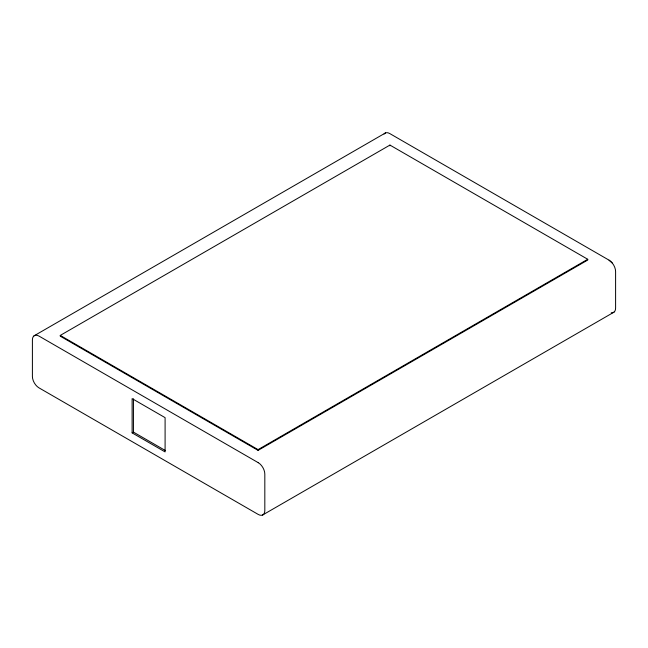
<?xml version="1.0" encoding="UTF-8"?>
<svg xmlns="http://www.w3.org/2000/svg" width="648" height="648" viewBox="0 0 648 648"><rect width="100%" height="100%" fill="white"/><g stroke="black" fill="none" stroke-linecap="round" stroke-linejoin="round"><path stroke-width="0.97" d="M33.939 335.891L385.536 132.905M60.256 335.421L389.934 145.079L587.744 259.281L587.744 260.042L258.066 450.384L60.256 336.182L60.256 335.421L258.066 449.623L587.744 259.281M132.127 432.872L165.094 451.907L165.094 417.644L132.127 398.609L132.127 432.872L133.448 432.111L165.548 450.644M262.464 515.095L614.061 312.109M612.303 263.064L609.007 260.14L389.772 133.569A9.323 5.387 60 0 0 384.062 134.079M389.934 145.079L389.934 145.841M258.066 449.623L258.066 450.384M133.448 398.86L133.448 432.111M611.258 312.757A9.323 5.387 60 0 0 615.6 308.108L615.6 271.561A9.323 5.387 60 0 0 609.007 260.14M258.228 462.664L38.993 336.085A9.323 5.387 60 0 0 32.4 339.892L32.4 376.439A9.323 5.387 60 0 0 38.993 387.86L258.228 514.431A9.323 5.387 60 0 0 264.821 510.624L264.821 474.085A9.323 5.387 60 0 0 258.228 462.664"/></g></svg>
